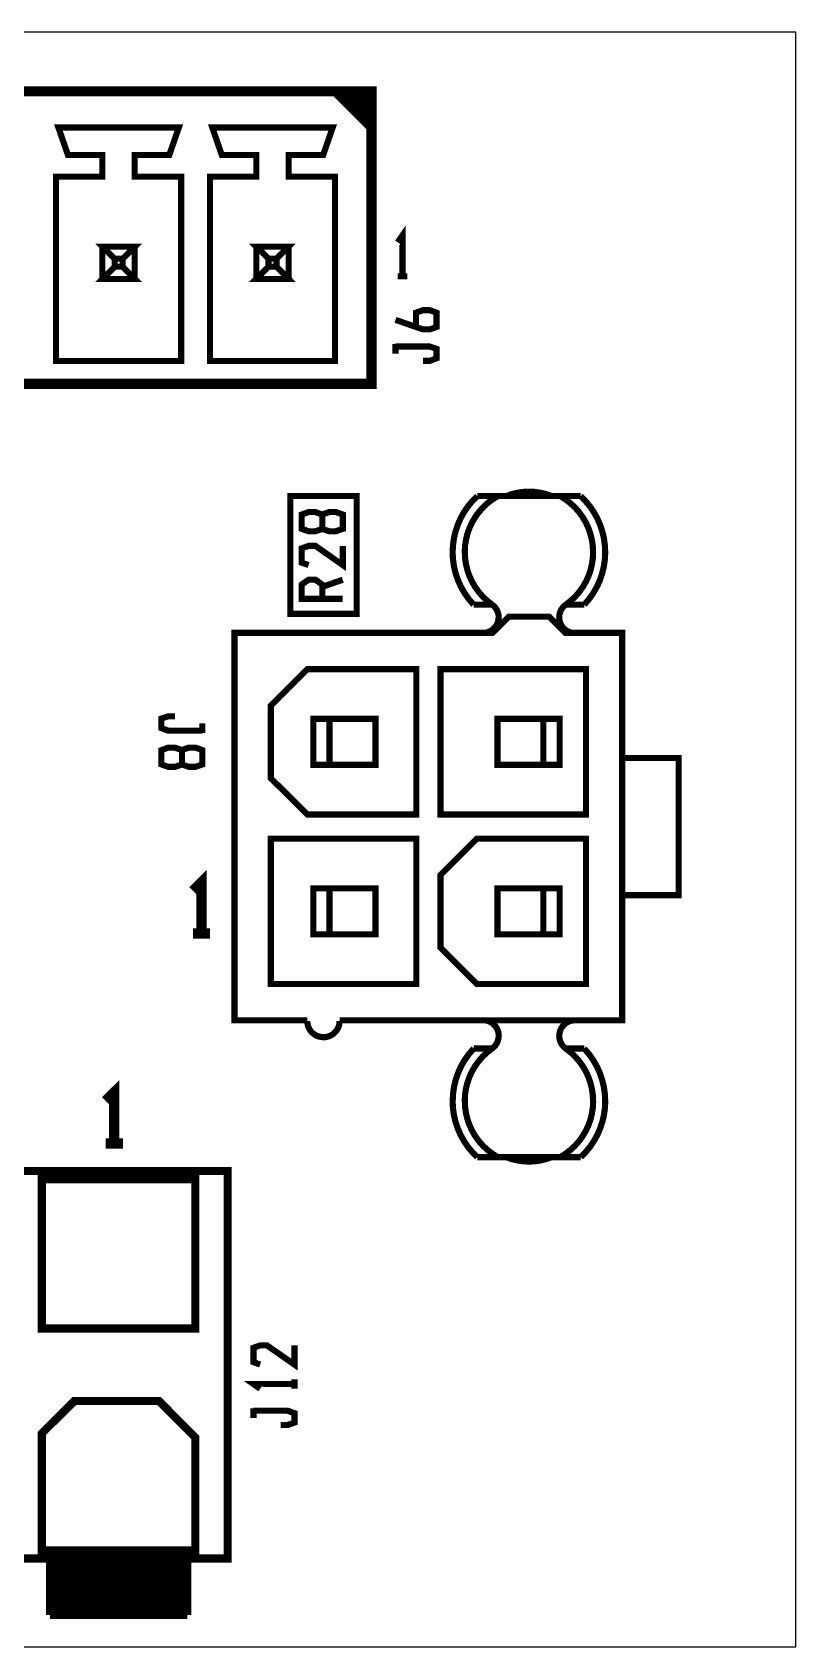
# Model space of a CAD drawing. Extents: x -20.8 to 79.2, y 1.7 to 41.7.
# Drawn here: x 60.27 to 79.17, y 1.74 to 41.74 of the extents above; entities that cross this region are included whole.
import ezdxf

# ---------------------------------------------------------------- set-up
doc = ezdxf.new("R2010")
doc.units = 0
doc.header["$MEASUREMENT"] = 0
doc.layers.add('22-313-0_AST', color=7, linetype='CONTINUOUS')

msp = doc.modelspace()

# ---------------------------------------------------------------- linework, layer by layer
at = {"layer": '22-313-0_AST'}
for p, q in [((79.167, 41.735), (-20.782, 41.735)), ((79.167, 1.735), (79.167, 41.735)), ((-20.782, 1.735), (79.167, 1.735))]:
    msp.add_line(p, q, dxfattribs=at)
for points, const_width in [([(59.919, 33.028), (59.919, 40.272), (68.662, 40.272), (68.662, 33.026), (60.018, 33.028), (59.919, 33.028)], 0.254), ([(67.755, 40.221), (68.654, 39.322)], 0.152), ([(68.654, 40.221), (67.755, 40.221)], 0.152), ([(67.856, 40.221), (67.856, 40.12)], 0.152), ([(68.654, 40.11), (67.866, 40.11)], 0.152), ([(67.993, 40.221), (67.993, 39.983)], 0.152), ([(68.654, 39.972), (68.004, 39.972)], 0.152), ([(68.131, 40.221), (68.131, 39.845)], 0.152), ([(68.268, 40.221), (68.268, 39.708)], 0.152), ([(68.405, 40.221), (68.405, 39.571)], 0.152), ([(68.542, 40.221), (68.542, 39.434)], 0.152), ([(68.654, 40.221), (68.654, 39.322)], 0.152), ([(68.654, 39.835), (68.141, 39.835)], 0.152), ([(68.654, 39.698), (68.278, 39.698)], 0.152), ([(68.654, 39.561), (68.415, 39.561)], 0.152), ([(60.854, 33.592), (60.854, 38.159), (62.002, 38.159), (62.002, 38.695), (61.148, 38.695), (60.912, 39.376), (63.894, 39.376), (63.658, 38.695), (62.802, 38.695), (62.802, 38.159), (63.952, 38.159), (63.952, 33.592), (60.854, 33.592)], 0.152), ([(64.958, 38.695), (64.722, 39.376), (67.704, 39.376), (67.468, 38.695), (66.612, 38.695), (66.612, 38.159), (67.762, 38.159), (67.762, 33.592), (64.664, 33.592), (64.664, 38.159), (65.812, 38.159), (65.812, 38.695), (64.958, 38.695)], 0.152), ([(68.654, 39.424), (68.552, 39.424)], 0.152), ([(69.431, 35.688), (69.431, 36.704), (69.312, 36.533)], 0.152), ([(62.502, 36.124), (62.802, 36.424), (62.002, 36.424), (62.304, 36.124), (62.502, 36.124), (62.502, 35.926), (62.802, 35.624), (62.002, 35.624), (62.304, 35.926), (62.502, 35.926)], 0.152), ([(62.002, 36.424), (62.002, 35.624)], 0.152), ([(62.802, 35.624), (62.802, 36.424)], 0.152), ([(66.312, 36.124), (66.612, 36.424), (65.812, 36.424), (66.114, 36.124), (66.312, 36.124), (66.312, 35.926), (66.114, 35.926), (66.114, 36.124)], 0.152), ([(65.812, 36.424), (65.812, 35.624)], 0.152), ([(66.612, 35.624), (66.612, 36.424)], 0.152), ([(62.304, 35.926), (62.304, 36.124)], 0.152), ([(66.312, 35.926), (66.612, 35.624), (65.812, 35.624), (66.114, 35.926)], 0.152), ([(69.548, 35.688), (69.312, 35.688)], 0.152), ([(69.766, 34.433), (69.766, 34.788), (69.937, 34.849), (70.107, 34.849), (70.274, 34.788), (70.274, 34.433), (70.107, 34.374), (69.937, 34.374), (69.258, 34.611)], 0.152), ([(69.258, 34.011), (69.258, 33.772)], 0.152), ([(69.937, 33.595), (70.107, 33.595), (70.274, 33.656), (70.274, 33.892), (70.107, 33.95), (69.258, 33.95)], 0.152), ([(66.657, 30.247), (66.657, 27.326), (68.296, 27.326), (68.296, 30.247), (66.657, 30.247)], 0.152), ([(71.791, 30.244), (71.283, 30.244)], 0.152), ([(71.791, 30.244), (73.335, 30.244)], 0.152), ([(73.843, 30.244), (73.335, 30.244)], 0.152), ([(67.445, 29.787), (67.277, 29.848), (67.107, 29.848), (66.937, 29.787), (66.937, 29.431), (67.107, 29.373), (67.277, 29.373), (67.445, 29.431), (67.445, 29.787), (67.615, 29.848), (67.785, 29.848), (67.953, 29.787), (67.953, 29.431), (67.785, 29.373), (67.615, 29.373), (67.445, 29.431)], 0.152), ([(67.953, 29.01), (67.953, 28.535), (67.277, 29.01), (67.107, 29.01), (66.937, 28.949), (66.937, 28.593), (67.107, 28.535)], 0.152), ([(67.445, 27.697), (67.445, 28.052), (67.277, 28.172), (67.107, 28.172), (66.937, 28.052), (66.937, 27.697), (67.953, 27.697)], 0.152), ([(67.445, 27.994), (67.953, 28.172)], 0.152), ([(71.194, 27.554), (71.649, 27.554)], 0.152), ([(73.475, 27.554), (73.932, 27.554)], 0.152), ([(71.428, 26.856), (71.664, 26.856), (72.063, 27.255), (73.063, 27.255), (73.462, 26.856), (73.698, 26.856), (74.872, 26.856), (74.872, 23.755)], 0.152), ([(71.428, 26.856), (65.273, 26.856), (65.273, 17.255), (67.074, 17.255)], 0.152), ([(66.172, 23.254), (67.074, 22.355), (69.774, 22.355), (69.774, 25.954), (67.074, 25.954), (66.172, 25.055), (66.172, 23.254)], 0.152), ([(70.373, 22.355), (73.973, 22.355), (73.973, 25.954), (70.373, 25.954), (70.373, 22.355)], 0.152), ([(63.8, 24.788), (63.63, 24.788), (63.462, 24.73), (63.462, 24.494), (63.63, 24.433), (64.478, 24.433)], 0.152), ([(67.623, 24.725), (67.224, 24.725), (67.224, 23.584), (67.623, 23.584), (67.623, 24.725), (68.763, 24.725), (68.763, 23.584), (67.623, 23.584)], 0.152), ([(72.921, 24.725), (73.322, 24.725), (73.322, 23.584), (72.921, 23.584), (72.921, 24.725), (71.783, 24.725), (71.783, 23.584), (72.921, 23.584)], 0.152), ([(64.478, 24.374), (64.478, 24.611)], 0.152), ([(63.97, 23.595), (64.138, 23.536), (64.308, 23.536), (64.478, 23.595), (64.478, 23.95), (64.308, 24.011), (64.138, 24.011), (63.97, 23.95), (63.97, 23.595), (63.8, 23.536), (63.63, 23.536), (63.462, 23.595), (63.462, 23.95), (63.63, 24.011), (63.8, 24.011), (63.97, 23.95)], 0.152), ([(74.872, 20.356), (74.872, 23.755), (76.271, 23.755), (76.271, 20.356), (74.872, 20.356), (74.872, 17.255), (73.698, 17.255), (71.428, 17.255)], 0.152), ([(66.172, 18.156), (69.774, 18.156), (69.774, 21.756), (66.172, 21.756), (66.172, 18.156)], 0.152), ([(70.373, 19.056), (71.273, 18.156), (73.973, 18.156), (73.973, 21.756), (71.273, 21.756), (70.373, 20.856), (70.373, 19.056)], 0.152), ([(64.455, 19.409), (64.455, 20.679), (64.244, 20.468)], 0.254), ([(67.623, 20.526), (67.623, 19.386), (67.224, 19.386), (67.224, 20.526), (67.623, 20.526), (68.763, 20.526), (68.763, 19.386), (67.623, 19.386)], 0.152), ([(72.921, 20.526), (73.322, 20.526), (73.322, 19.386), (72.921, 19.386), (72.921, 20.526), (71.783, 20.526), (71.783, 19.386), (72.921, 19.386)], 0.152), ([(64.669, 19.409), (64.244, 19.409)], 0.254), ([(67.874, 17.255), (71.428, 17.255)], 0.152), ([(71.649, 16.556), (71.194, 16.556)], 0.152), ([(73.475, 16.556), (73.932, 16.556)], 0.152), ([(62.296, 14.202), (62.296, 15.472), (62.085, 15.261)], 0.254), ([(62.51, 14.202), (62.085, 14.202)], 0.254), ([(59.703, 3.92), (65.103, 3.92), (65.103, 13.521), (59.703, 13.521), (59.703, 3.92)], 0.201), ([(71.283, 13.866), (71.791, 13.866)], 0.152), ([(71.791, 13.866), (73.335, 13.866)], 0.152), ([(73.843, 13.866), (73.335, 13.866)], 0.152), ([(60.503, 9.619), (64.303, 9.619), (64.303, 13.32), (60.503, 13.32), (60.503, 9.619)], 0.201), ([(66.757, 9.2), (66.757, 8.725), (66.078, 9.2), (65.908, 9.2), (65.741, 9.142), (65.741, 8.786), (65.908, 8.725)], 0.152), ([(66.757, 8.362), (66.757, 8.126)], 0.152), ([(66.757, 8.243), (65.741, 8.243), (65.908, 8.126)], 0.152), ([(60.503, 4.12), (64.303, 4.12), (64.303, 6.919), (63.404, 7.821), (61.303, 7.821), (60.503, 7.021), (60.503, 4.12)], 0.201), ([(65.741, 7.643), (65.741, 7.405)], 0.152), ([(66.416, 7.227), (66.586, 7.227), (66.757, 7.288), (66.757, 7.524), (66.586, 7.582), (65.741, 7.582)], 0.152), ([(60.704, 3.92), (60.704, 2.52)], 0.201), ([(64.102, 3.92), (60.704, 3.92)], 0.201), ([(60.871, 3.92), (60.871, 2.52)], 0.201), ([(61.052, 3.92), (61.052, 2.52)], 0.201), ([(61.229, 3.92), (61.229, 2.52)], 0.201), ([(61.41, 3.92), (61.41, 2.52)], 0.201), ([(61.59, 3.92), (61.59, 2.52)], 0.201), ([(61.77, 3.92), (61.77, 2.52)], 0.201), ([(61.951, 3.92), (61.951, 2.52)], 0.201), ([(62.129, 3.92), (62.129, 2.52)], 0.201), ([(62.309, 3.92), (62.309, 2.52)], 0.201), ([(62.489, 3.92), (62.489, 2.52)], 0.201), ([(62.67, 3.92), (62.67, 2.52)], 0.201), ([(62.85, 3.92), (62.85, 2.52)], 0.201), ([(63.028, 3.92), (63.028, 2.52)], 0.201), ([(63.208, 3.92), (63.208, 2.52)], 0.201), ([(63.388, 3.92), (63.388, 2.52)], 0.201), ([(63.569, 3.92), (63.569, 2.52)], 0.201), ([(63.749, 3.92), (63.749, 2.52)], 0.201), ([(63.927, 3.92), (63.927, 2.52)], 0.201), ([(64.102, 3.92), (64.102, 2.52)], 0.201), ([(64.102, 3.767), (60.704, 3.767)], 0.201), ([(64.102, 3.587), (60.704, 3.587)], 0.201), ([(64.102, 3.407), (60.704, 3.407)], 0.201), ([(64.102, 3.229), (60.704, 3.229)], 0.201), ([(64.102, 3.049), (60.704, 3.049)], 0.201), ([(64.102, 2.868), (60.704, 2.868)], 0.201), ([(64.102, 2.688), (60.704, 2.688)], 0.201), ([(64.102, 2.52), (60.704, 2.52)], 0.201)]:
    msp.add_lwpolyline(points, dxfattribs=dict(at, const_width=const_width))
at = {"layer": '22-313-0_AST', "const_width": 0.152}
for points in [[(72.563, 30.354, 0.09708), (71.997, 30.243)], [(73.129, 30.244, 0.09708), (72.563, 30.355)], [(71.283, 30.244, 0.209562), (70.674, 28.855)], [(71.791, 30.244, 0.272334), (70.973, 28.855)], [(74.15, 28.855, 0.272334), (73.335, 30.244)], [(74.45, 28.855, 0.209562), (73.842, 30.243)], [(70.673, 28.855, 0.192246), (71.193, 27.553)], [(70.975, 28.855, 0.24418), (71.65, 27.556)], [(73.475, 27.554, 0.244527), (74.151, 28.855)], [(73.932, 27.554, 0.192246), (74.451, 28.855)], [(71.814, 27.239, 0.244449), (71.649, 27.556)], [(73.475, 27.554, 0.243023), (73.312, 27.239)], [(71.428, 26.856, 0.414214), (71.811, 27.239)], [(73.312, 27.239, 0.414214), (73.698, 26.853)], [(67.074, 17.237, 0.414214), (67.473, 16.838)], [(67.473, 16.836, 0.414214), (67.874, 17.237)], [(71.814, 16.871, 0.414214), (71.428, 17.257)], [(73.698, 17.255, 0.414214), (73.315, 16.871)], [(71.649, 16.556, 0.244449), (71.812, 16.871)], [(73.312, 16.871, 0.243023), (73.475, 16.556)], [(71.194, 16.556, 0.192246), (70.675, 15.256)], [(71.649, 16.556, 0.24418), (70.973, 15.256)], [(74.15, 15.256, 0.244527), (73.474, 16.556)], [(74.45, 15.256, 0.192246), (73.931, 16.555)], [(70.673, 15.256, 0.209561), (71.282, 13.866)], [(70.975, 15.256, 0.272334), (71.791, 13.866)], [(73.335, 13.866, 0.272334), (74.153, 15.256)], [(73.843, 13.866, 0.209562), (74.452, 15.256)], [(71.997, 13.866, 0.09708), (72.563, 13.755)], [(72.563, 13.755, 0.09708), (73.13, 13.866)]]:
    msp.add_lwpolyline(points, format="xyb", dxfattribs=at)

doc.saveas('drawing.dxf')
